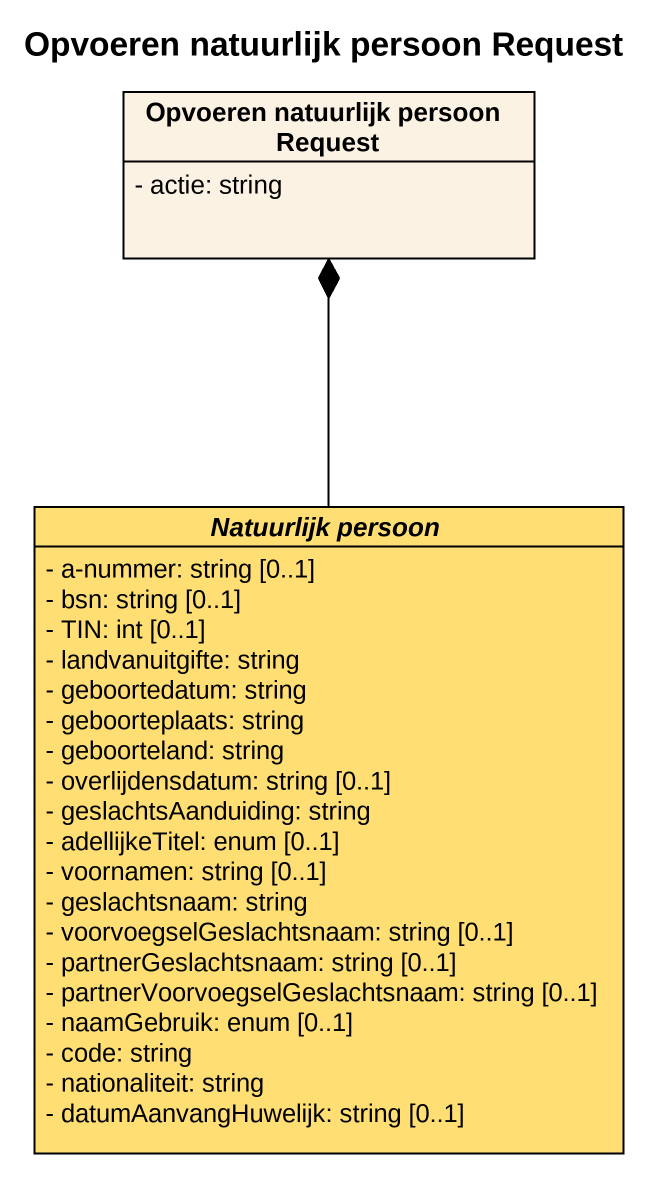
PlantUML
@startuml
title Opvoeren natuurlijk persoon Request
hide circle
hide empty members
skinparam classAttributeIconSize 0
class "Opvoeren natuurlijk persoon Request" as Opvoeren_natuurlijk_persoon {
  - actie: string
}
abstract class "Natuurlijk persoon" as Natuurlijk_persoon #FFDE73 {
  - a-nummer: string [0..1]
  - bsn: string [0..1]
  - TIN: int [0..1]
  - landvanuitgifte: string
  - geboortedatum: string
  - geboorteplaats: string
  - geboorteland: string
  - overlijdensdatum: string [0..1]
  - geslachtsAanduiding: string
  - adellijkeTitel: enum [0..1]
  - voornamen: string [0..1]
  - geslachtsnaam: string
  - voorvoegselGeslachtsnaam: string [0..1]
  - partnerGeslachtsnaam: string [0..1]
  - partnerVoorvoegselGeslachtsnaam: string [0..1]
  - naamGebruik: enum [0..1]
  - code: string
  - nationaliteit: string
  - datumAanvangHuwelijk: string [0..1]
}
Natuurlijk_persoon -up-* Opvoeren_natuurlijk_persoon
@enduml
